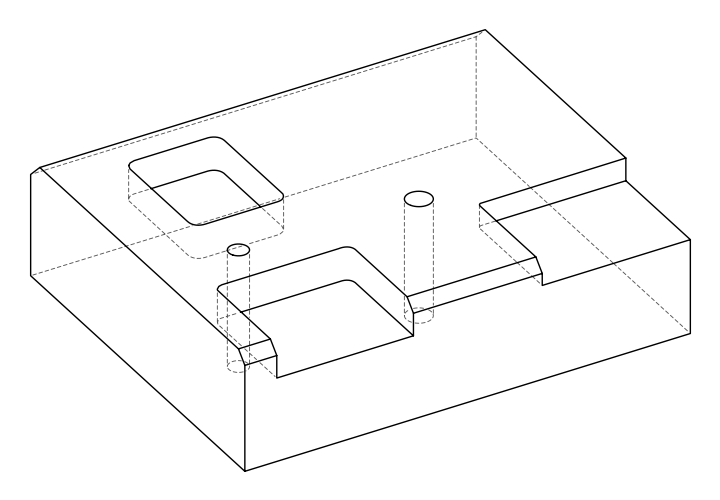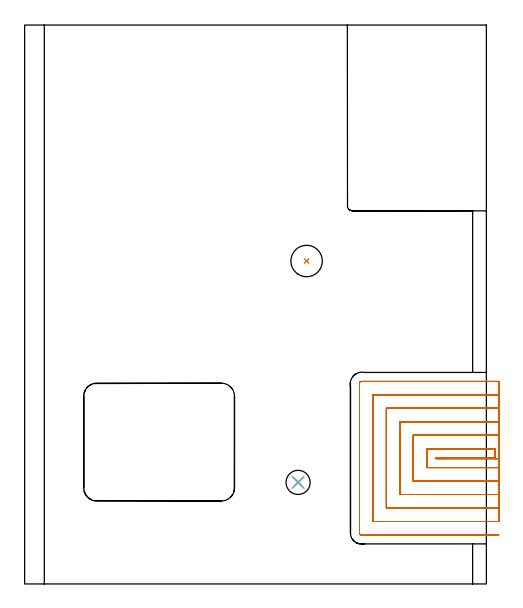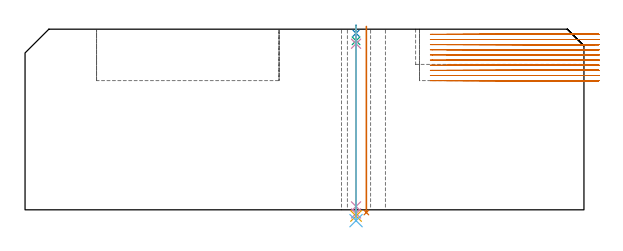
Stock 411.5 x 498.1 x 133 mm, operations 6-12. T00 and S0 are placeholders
(PLAN: 12 operations, 8 tool changes, 216.8 min)
(1 AREA_MILL | FG_CHAMFER_SURFACE | UGT0205_001 | 1.63 min | 3147 mm3)
(2 AREA_MILL_1 | FG_CHAMFER_SURFACE_1 | UGT0205_001 | 5.97 min | 11696 mm3)
(3 AREA_MILL_2 | FG_CHAMFER_SURFACE_2 | UGT0205_001 | 28.11 min | 76270 mm3)
(4 MILL_CORNER_NOTCH_RECTANGULAR | CORNER_NOTCH_RECTANGULAR | NXT0201_009 | Follow Part, ap 2, ae 75% | 103.79 min | 530844 mm3)
(5 MILL_RECTANGULAR_POCKET | POCKET_RECTANGULAR_STRAIGHT | NXT0201_012 | Follow Part, ap 4, ae 75% | 24.75 min | 529697 mm3)
(6 MILL_SLOT | SLOT_PARTIAL_RECTANGULAR | NXT0201_012 | Follow Part, ap 4, ae 75% | 50.22 min | 698856 mm3)
(7 SPOT_DRILL | STEP1HOLE | NXT0321_9005460120000 | 0.05 min | 218 mm3)
(8 DRILL_BLIND_HOLE_INTO_CENTER | STEP1HOLE | UGT0301_180 | 0.04 min | 131 mm3)
(9 GUN_DRILL_THROUGH_HOLE | STEP1HOLE | UGT0307_001 | 0.59 min | 2459 mm3)
(10 SPADE_DRILL_TO_ENLARGE_THROUGH_HOLE | STEP1HOLE | UGT0306_004 | 0.56 min | 16157 mm3)
(11 DRILL_TO_ENLARGE_THROUGH_HOLE | STEP1HOLE | UGT0301_052 | 0.57 min | 29253 mm3)
(12 INDEXABLE_INSERT_DRILL_THROUGH_HOLE_FROM_SOLID | STEP1HOLE_1 | NXT0302_027 | 0.55 min | 81741 mm3)
(TOOL UGT0205_001 | Chamfer Mill 20 x 3 x 45 deg. | D20 FL50 Z2)
(TOOL NXT0201_009 | ENDMILL 8mm [2P460-0800-NA 1630] | D8 FL26 Z6)
(TOOL NXT0201_012 | ENDMILL 16mm [2P460-1600-NA 1630] | D16 FL38 Z6)
(TOOL NXT0321_9005460120000 | NC Spot Drill, 142deg, 12mm, Carbide, Uncoated | D12 PA142 FL30 Z2)
(TOOL UGT0301_180 | Twist Drill 5.7 mm | D5.7 PA118 FL55 Z2)
(TOOL UGT0307_001 | Gun Drill 5 mm | D5 PA130 FL24 Z1)
(TOOL UGT0306_004 | Spade Drill 13.5mm | D13.5 PA132 FL10 Z2)
(TOOL UGT0301_052 | Twist Drill 21.5 mm | D21.5 PA118 FL150 Z2)
(TOOL NXT0302_027 | Index. Insert Drill 28mm [880-D2800L32-05] | D28 PA176 FL140 Z2)
(OP 6 MILL_SLOT)
G17 G21 G94 G90
T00 M6
G54
G17 G0 G90 X422.5 Y111.69 S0 M3
G43 Z143. H1
Z129.21
G94 G1 X419.5 Y111.7 F250.
X419.289 F500.
X366.4
Y112.5
X419.29
X419.5
Y120.5
X419.29
X358.4
Y103.7
X419.289
X419.5
X422.5 Y103.689 F250.
Y132.514
X419.5 Y132.5
X419.29 F500.
X346.4
Y91.7
X419.289
X419.5
X422.5 Y91.686 F250.
Y144.518
X419.5 Y144.501
X419.29 Y144.5 F500.
X334.4
Y79.7
X419.289
X419.5 Y79.699
X422.5 Y79.682 F250.
Y156.527
X419.5 Y156.501
X419.29 Y156.5 F500.
X322.4
Y67.7
X419.289
X419.5 Y67.699
X422.5 Y67.673 F250.
Y168.554
X419.5 Y168.502
G2 X419.29 Y168.5 R12. F500.
G1 X310.4
Y55.7
X419.289
G2 X419.5 Y55.698 R12.
G1 X422.5 Y55.646 F250.
X422.29 Y180.5
X419.29
X299.9 F500.
G3 X298.4 Y179. R1.5
G1 Y45.2
G3 X299.9 Y43.7 R1.5
G1 X419.289
X422.289 F250.
G0 X422.5 Y111.7 Z125.42
G1 X419.5
X366.4 F500.
Y112.5
X419.5
Y120.5
X358.4
Y103.7
X419.5
X422.5 F250.
Y132.5
X419.5
X346.4 F500.
Y91.7
X419.5
X422.5 F250.
Y144.5
X419.5
X334.4 F500.
Y79.7
X419.5
X422.5 F250.
Y156.5
X419.5
X322.4 F500.
Y67.7
X419.5
X422.5 F250.
Y168.5
X419.5
X310.4 F500.
Y55.7
X419.5
X422.5 F250.
Y180.5
X419.5
X299.9 F500.
G3 X298.4 Y179. R1.5
G1 Y45.2
G3 X299.9 Y43.7 R1.5
G1 X419.5
X422.5 F250.
G0 Y111.7 Z121.63
G1 X419.5
X366.4 F500.
Y112.5
X419.5
Y120.5
X358.4
Y103.7
X419.5
X422.5 F250.
Y132.5
X419.5
X346.4 F500.
Y91.7
X419.5
X422.5 F250.
Y144.5
X419.5
X334.4 F500.
Y79.7
X419.5
X422.5 F250.
Y156.5
X419.5
X322.4 F500.
Y67.7
X419.5
X422.5 F250.
Y168.5
X419.5
X310.4 F500.
Y55.7
X419.5
X422.5 F250.
Y180.5
X419.5
X299.9 F500.
G3 X298.4 Y179. R1.5
G1 Y45.2
G3 X299.9 Y43.7 R1.5
G1 X419.5
X422.5 F250.
G0 Y111.7 Z117.84
G1 X419.5
X366.4 F500.
Y112.5
X419.5
Y120.5
X358.4
Y103.7
X419.5
X422.5 F250.
Y132.5
X419.5
X346.4 F500.
Y91.7
X419.5
X422.5 F250.
Y144.5
X419.5
X334.4 F500.
Y79.7
X419.5
X422.5 F250.
Y156.5
X419.5
X322.4 F500.
Y67.7
X419.5
X422.5 F250.
Y168.5
X419.5
X310.4 F500.
Y55.7
X419.5
X422.5 F250.
Y180.5
X419.5
X299.9 F500.
G3 X298.4 Y179. R1.5
G1 Y45.2
G3 X299.9 Y43.7 R1.5
G1 X419.5
X422.5 F250.
G0 Y111.7 Z114.05
G1 X419.5
X366.4 F500.
Y112.5
X419.5
Y120.5
X358.4
Y103.7
X419.5
X422.5 F250.
Y132.5
X419.5
X346.4 F500.
Y91.7
X419.5
X422.5 F250.
Y144.5
X419.5
X334.4 F500.
Y79.7
X419.5
X422.5 F250.
Y156.5
X419.5
X322.4 F500.
Y67.7
X419.5
X422.5 F250.
Y168.5
X419.5
X310.4 F500.
Y55.7
X419.5
X422.5 F250.
Y180.5
X419.5
X299.9 F500.
G3 X298.4 Y179. R1.5
G1 Y45.2
G3 X299.9 Y43.7 R1.5
G1 X419.5
X422.5 F250.
G0 Y111.7 Z110.26
G1 X419.5
X366.4 F500.
Y112.5
X419.5
Y120.5
X358.4
Y103.7
X419.5
X422.5 F250.
Y132.5
X419.5
X346.4 F500.
Y91.7
X419.5
X422.5 F250.
Y144.5
X419.5
X334.4 F500.
Y79.7
X419.5
X422.5 F250.
Y156.5
X419.5
X322.4 F500.
Y67.7
X419.5
X422.5 F250.
Y168.5
X419.5
X310.4 F500.
Y55.7
X419.5
X422.5 F250.
Y180.5
X419.5
X299.9 F500.
G3 X298.4 Y179. R1.5
G1 Y45.2
G3 X299.9 Y43.7 R1.5
G1 X419.5
X422.5 F250.
G0 Y111.7 Z106.47
G1 X419.5
X366.4 F500.
Y112.5
X419.5
Y120.5
X358.4
Y103.7
X419.5
X422.5 F250.
Y132.5
X419.5
X346.4 F500.
Y91.7
X419.5
X422.5 F250.
Y144.5
X419.5
X334.4 F500.
Y79.7
X419.5
X422.5 F250.
Y156.5
X419.5
X322.4 F500.
Y67.7
X419.5
X422.5 F250.
Y168.5
X419.5
X310.4 F500.
Y55.7
X419.5
X422.5 F250.
Y180.5
X419.5
X299.9 F500.
G3 X298.4 Y179. R1.5
G1 Y45.2
G3 X299.9 Y43.7 R1.5
G1 X419.5
X422.5 F250.
G0 Y111.7 Z102.68
G1 X419.5
X366.4 F500.
Y112.5
X419.5
Y120.5
X358.4
Y103.7
X419.5
X422.5 F250.
Y132.5
X419.5
X346.4 F500.
Y91.7
X419.5
X422.5 F250.
Y144.5
X419.5
X334.4 F500.
Y79.7
X419.5
X422.5 F250.
Y156.5
X419.5
X322.4 F500.
Y67.7
X419.5
X422.5 F250.
Y168.5
X419.5
X310.4 F500.
Y55.7
X419.5
X422.5 F250.
Y180.5
X419.5
X299.9 F500.
G3 X298.4 Y179. R1.5
G1 Y45.2
G3 X299.9 Y43.7 R1.5
G1 X419.5
X422.5 F250.
G0 Y111.7 Z98.89
G1 X419.5
X366.4 F500.
Y112.5
X419.5
Y120.5
X358.4
Y103.7
X419.5
X422.5 F250.
Y132.5
X419.5
X346.4 F500.
Y91.7
X419.5
X422.5 F250.
Y144.5
X419.5
X334.4 F500.
Y79.7
X419.5
X422.5 F250.
Y156.5
X419.5
X322.4 F500.
Y67.7
X419.5
X422.5 F250.
Y168.5
X419.5
X310.4 F500.
Y55.7
X419.5
X422.5 F250.
Y180.5
X419.5
X299.9 F500.
G3 X298.4 Y179. R1.5
G1 Y45.2
G3 X299.9 Y43.7 R1.5
G1 X419.5
X422.5 F250.
G0 Y111.7 Z95.1
G1 X419.5
X366.4 F500.
Y112.5
X419.5
Y120.5
X358.4
Y103.7
X419.5
X422.5 F250.
Y132.5
X419.5
X346.4 F500.
Y91.7
X419.5
X422.5 F250.
Y144.5
X419.5
X334.4 F500.
Y79.7
X419.5
X422.5 F250.
Y156.5
X419.5
X322.4 F500.
Y67.7
X419.5
X422.5 F250.
Y168.5
X419.5
X310.4 F500.
Y55.7
X419.5
X422.5 F250.
Y180.5
X419.5
X299.9 F500.
G3 X298.4 Y179. R1.5
G1 Y45.2
G3 X299.9 Y43.7 R1.5
G1 X419.5
X422.5 F250.
G0 Z143.
M5
M2
(OP 7 SPOT_DRILL)
G17 G21 G94 G90
T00 M6
G54
G17 G0 G90 X243.7 Y90.5 S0 M3
G43 Z143. H0
G94 G81 G98 Z130. F250. R136.
G80
M5
M2
(OP 8 DRILL_BLIND_HOLE_INTO_CENTER)
G17 G21 G94 G90
T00 M6
G54
G17 G0 G90 X243.7 Y90.5 S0 M3
G43 Z143. H0
G94 G81 G98 Z124.45 F250. R135.
G80
M5
M2
(OP 9 GUN_DRILL_THROUGH_HOLE)
G17 G21 G94 G90
T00 M6
G54
G17 G0 G90 X243.7 Y90.5 M8
G43 Z143. H0
Z131.112
S716 M3
G94 G1 Z122.286 F125. M26
G4 X.084
Z2.5 F250.
G4 X.084
Z-2.666 F125.
G4 X.084
M5
M9
G0 Z131.112
Z143.
M2
(OP 10 SPADE_DRILL_TO_ENLARGE_THROUGH_HOLE)
G17 G21 G94 G90
T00 M6
G54
G17 G0 G90 X243.7 Y90.5 S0 M3
G43 Z143. H0
G94 G73 G98 Z-4.505 F250. Q12.5 R135.
G80
M5
M2
(OP 11 DRILL_TO_ENLARGE_THROUGH_HOLE)
G17 G21 G94 G90
T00 M6
G54
G17 G0 G90 X243.7 Y90.5 S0 M3
G43 Z143. H0
G94 G73 G98 Z-7.959 F250. Q20.137 R135.
G80
M5
M2
(OP 12 INDEXABLE_INSERT_DRILL_THROUGH_HOLE_FROM_SOLID)
G17 G21 G94 G90
T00 M6
G54
G17 G0 G90 X251.3 Y287.8 S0 M3
G43 Z143. H1
G94 G81 G98 Z-1.989 F250. R135.
G80
M5
M2
